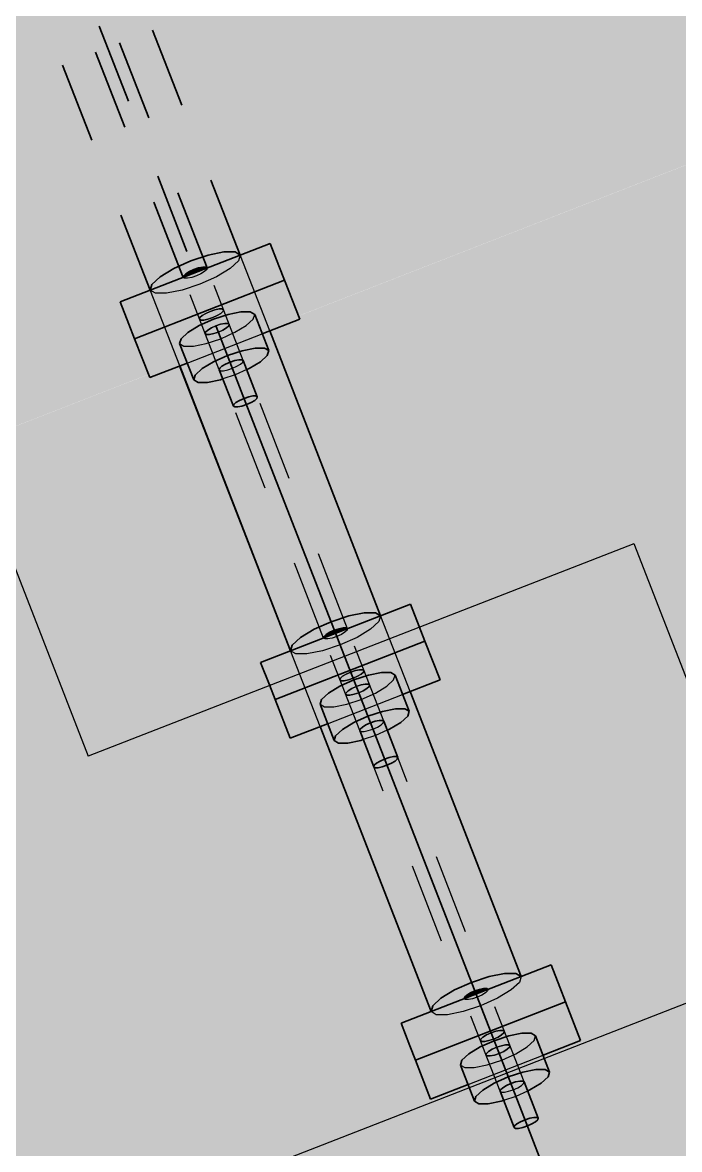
# Model space of a CAD drawing. Header units: metres. Extents: x 2688466 to 2688595, y 1221626 to 1221756.
# Drawn here: x 2688505.221 to 2688506.038, y 1221710.88 to 1221712.279 of the extents above; entities that cross this region are included whole.
import ezdxf

# ---------------------------------------------------------------- set-up
doc = ezdxf.new("R2010")
doc.units = ezdxf.units.M
doc.linetypes.add('AUSGEZOGEN', pattern=[0])
doc.linetypes.add('VERDECKT2_S2', pattern=[0.15, 0.1, -0.05])
for name, color, linetype, lineweight in [('Beton Ansicht', 7, 'AUSGEZOGEN', 35), ('Schnittbeschriftung', 7, 'AUSGEZOGEN', 50), ('Standard', 7, 'AUSGEZOGEN', 13)]:
    doc.layers.add(name, color=color, linetype=linetype, lineweight=lineweight)

msp = doc.modelspace()

# ---------------------------------------------------------------- hatches: boundary and pattern name
at = {"layer": 'Beton Ansicht', "linetype": 'AUSGEZOGEN', "lineweight": 13, "true_color": 0xffff1c, "transparency": 33554687}
for points in [[(2688505.5401, 1221711.9771), (2688505.5292, 1221712.0049), (2688505.3428, 1221711.9323), (2688505.3537, 1221711.9045)], [(2688505.3537, 1221711.9045), (2688505.3607, 1221711.8865), (2688505.5471, 1221711.9591), (2688505.5401, 1221711.9771)], [(2688505.3607, 1221711.8865), (2688505.3795, 1221711.8383), (2688505.4261, 1221711.8564), (2688505.4167, 1221711.8805), (2688505.4184, 1221711.8865), (2688505.427, 1221711.8944), (2688505.4411, 1221711.9029), (2688505.4586, 1221711.9107), (2688505.4768, 1221711.9167), (2688505.4929, 1221711.92), (2688505.5045, 1221711.92), (2688505.5099, 1221711.9168), (2688505.5193, 1221711.8927), (2688505.5659, 1221711.9108), (2688505.5471, 1221711.9591)]]:
    msp.add_hatch(color=2, dxfattribs=at).paths.add_polyline_path(points)
at = {"layer": 'Beton Ansicht', "linetype": 'AUSGEZOGEN', "lineweight": 13, "transparency": 33554687}
for points in [[(2688505.4244, 1221711.9673), (2688505.4217, 1221711.9647), (2688505.4223, 1221711.9633), (2688505.4255, 1221711.9645)], [(2688505.4289, 1221711.97), (2688505.4244, 1221711.9673), (2688505.4255, 1221711.9645), (2688505.4303, 1221711.9664)], [(2688505.4345, 1221711.9725), (2688505.4289, 1221711.97), (2688505.4303, 1221711.9664), (2688505.436, 1221711.9686)], [(2688505.4403, 1221711.9744), (2688505.4345, 1221711.9725), (2688505.436, 1221711.9686), (2688505.4417, 1221711.9709)], [(2688505.4455, 1221711.9755), (2688505.4403, 1221711.9744), (2688505.4417, 1221711.9709), (2688505.4466, 1221711.9727)], [(2688505.4492, 1221711.9755), (2688505.4455, 1221711.9755), (2688505.4466, 1221711.9727), (2688505.4498, 1221711.974)], [(2688505.4509, 1221711.9744), (2688505.4492, 1221711.9755), (2688505.4498, 1221711.974)], [(2688505.4217, 1221711.9647), (2688505.4211, 1221711.9628), (2688505.4223, 1221711.9633)], [(2688505.4586, 1221711.8579), (2688505.4761, 1221711.8657), (2688505.4586, 1221711.9107), (2688505.4411, 1221711.9029)], [(2688505.4761, 1221711.8657), (2688505.4943, 1221711.8717), (2688505.4768, 1221711.9167), (2688505.4586, 1221711.9107)], [(2688505.4943, 1221711.8717), (2688505.5104, 1221711.875), (2688505.4929, 1221711.92), (2688505.4768, 1221711.9167)], [(2688505.5104, 1221711.875), (2688505.5221, 1221711.875), (2688505.5045, 1221711.92), (2688505.4929, 1221711.92)], [(2688505.5221, 1221711.875), (2688505.5274, 1221711.8718), (2688505.5099, 1221711.9168), (2688505.5045, 1221711.92)], [(2688505.4445, 1221711.8494), (2688505.4586, 1221711.8579), (2688505.4411, 1221711.9029), (2688505.427, 1221711.8944)], [(2688505.4342, 1221711.8355), (2688505.436, 1221711.8415), (2688505.4184, 1221711.8865), (2688505.4167, 1221711.8805)], [(2688505.436, 1221711.8415), (2688505.4445, 1221711.8494), (2688505.427, 1221711.8944), (2688505.4184, 1221711.8865)], [(2688505.503, 1221711.8495), (2688505.5171, 1221711.858), (2688505.5256, 1221711.8658), (2688505.5274, 1221711.8718), (2688505.5221, 1221711.875), (2688505.5104, 1221711.875), (2688505.4943, 1221711.8717), (2688505.4761, 1221711.8657), (2688505.4586, 1221711.8579), (2688505.4445, 1221711.8494), (2688505.436, 1221711.8415), (2688505.4342, 1221711.8355), (2688505.4396, 1221711.8323), (2688505.4512, 1221711.8323), (2688505.4673, 1221711.8356), (2688505.4703, 1221711.8366), (2688505.4659, 1221711.8479), (2688505.4665, 1221711.8498), (2688505.4692, 1221711.8523), (2688505.4737, 1221711.855), (2688505.4793, 1221711.8575), (2688505.4851, 1221711.8594), (2688505.4903, 1221711.8605), (2688505.494, 1221711.8605), (2688505.4957, 1221711.8595), (2688505.5001, 1221711.8482)], [(2688505.4867, 1221711.8073), (2688505.4912, 1221711.81), (2688505.4737, 1221711.855), (2688505.4692, 1221711.8523)], [(2688505.4912, 1221711.81), (2688505.4968, 1221711.8125), (2688505.4793, 1221711.8575), (2688505.4737, 1221711.855)], [(2688505.4968, 1221711.8125), (2688505.5026, 1221711.8144), (2688505.4851, 1221711.8594), (2688505.4793, 1221711.8575)], [(2688505.5026, 1221711.8144), (2688505.5078, 1221711.8155), (2688505.4903, 1221711.8605), (2688505.4851, 1221711.8594)], [(2688505.5078, 1221711.8155), (2688505.5115, 1221711.8155), (2688505.494, 1221711.8605), (2688505.4903, 1221711.8605)], [(2688505.5115, 1221711.8155), (2688505.5132, 1221711.8145), (2688505.4957, 1221711.8595), (2688505.494, 1221711.8605)], [(2688505.4834, 1221711.8028), (2688505.484, 1221711.8048), (2688505.4665, 1221711.8498), (2688505.4659, 1221711.8479)], [(2688505.484, 1221711.8048), (2688505.4867, 1221711.8073), (2688505.4692, 1221711.8523), (2688505.4665, 1221711.8498)], [(2688505.5099, 1221711.81), (2688505.5127, 1221711.8125), (2688505.5132, 1221711.8145), (2688505.5115, 1221711.8155), (2688505.5078, 1221711.8155), (2688505.5026, 1221711.8144), (2688505.4968, 1221711.8125), (2688505.4912, 1221711.81), (2688505.4867, 1221711.8073), (2688505.484, 1221711.8048), (2688505.4834, 1221711.8028), (2688505.4851, 1221711.8018), (2688505.4889, 1221711.8018), (2688505.494, 1221711.8029), (2688505.4998, 1221711.8048), (2688505.5054, 1221711.8073)], [(2688505.5989, 1221711.5193), (2688505.5961, 1221711.5167), (2688505.5967, 1221711.5153), (2688505.6, 1221711.5165)], [(2688505.6034, 1221711.522), (2688505.5989, 1221711.5193), (2688505.6, 1221711.5165), (2688505.6048, 1221711.5184)], [(2688505.609, 1221711.5245), (2688505.6034, 1221711.522), (2688505.6048, 1221711.5184), (2688505.6105, 1221711.5206)], [(2688505.6148, 1221711.5264), (2688505.609, 1221711.5245), (2688505.6105, 1221711.5206), (2688505.6162, 1221711.5229)], [(2688505.62, 1221711.5275), (2688505.6148, 1221711.5264), (2688505.6162, 1221711.5229), (2688505.621, 1221711.5247)], [(2688505.6237, 1221711.5275), (2688505.62, 1221711.5275), (2688505.621, 1221711.5247), (2688505.6243, 1221711.526)], [(2688505.6254, 1221711.5264), (2688505.6237, 1221711.5275), (2688505.6243, 1221711.526)], [(2688505.5961, 1221711.5167), (2688505.5956, 1221711.5148), (2688505.5967, 1221711.5153)], [(2688505.6331, 1221711.4099), (2688505.6506, 1221711.4177), (2688505.633, 1221711.4627), (2688505.6156, 1221711.4549)], [(2688505.6506, 1221711.4177), (2688505.6688, 1221711.4237), (2688505.6512, 1221711.4688), (2688505.633, 1221711.4627)], [(2688505.6688, 1221711.4237), (2688505.6849, 1221711.427), (2688505.6674, 1221711.472), (2688505.6512, 1221711.4688)], [(2688505.6849, 1221711.427), (2688505.6965, 1221711.427), (2688505.679, 1221711.472), (2688505.6674, 1221711.472)], [(2688505.6965, 1221711.427), (2688505.7019, 1221711.4238), (2688505.6843, 1221711.4688), (2688505.679, 1221711.472)], [(2688505.619, 1221711.4014), (2688505.6331, 1221711.4099), (2688505.6156, 1221711.4549), (2688505.6015, 1221711.4464)], [(2688505.6087, 1221711.3875), (2688505.6104, 1221711.3935), (2688505.5929, 1221711.4385), (2688505.5912, 1221711.4325)], [(2688505.6104, 1221711.3935), (2688505.619, 1221711.4014), (2688505.6015, 1221711.4464), (2688505.5929, 1221711.4385)], [(2688505.6774, 1221711.4015), (2688505.6915, 1221711.41), (2688505.7001, 1221711.4178), (2688505.7019, 1221711.4238), (2688505.6965, 1221711.427), (2688505.6849, 1221711.427), (2688505.6688, 1221711.4237), (2688505.6506, 1221711.4177), (2688505.6331, 1221711.4099), (2688505.619, 1221711.4014), (2688505.6104, 1221711.3935), (2688505.6087, 1221711.3875), (2688505.614, 1221711.3843), (2688505.6256, 1221711.3843), (2688505.6418, 1221711.3876), (2688505.6448, 1221711.3886), (2688505.6404, 1221711.3999), (2688505.6409, 1221711.4018), (2688505.6437, 1221711.4043), (2688505.6482, 1221711.407), (2688505.6538, 1221711.4095), (2688505.6596, 1221711.4115), (2688505.6648, 1221711.4125), (2688505.6685, 1221711.4125), (2688505.6702, 1221711.4115), (2688505.6746, 1221711.4002)], [(2688505.6612, 1221711.3593), (2688505.6657, 1221711.362), (2688505.6482, 1221711.407), (2688505.6437, 1221711.4043)], [(2688505.6657, 1221711.362), (2688505.6713, 1221711.3645), (2688505.6538, 1221711.4095), (2688505.6482, 1221711.407)], [(2688505.6713, 1221711.3645), (2688505.6771, 1221711.3664), (2688505.6596, 1221711.4115), (2688505.6538, 1221711.4095)], [(2688505.6771, 1221711.3664), (2688505.6823, 1221711.3675), (2688505.6648, 1221711.4125), (2688505.6596, 1221711.4115)], [(2688505.6823, 1221711.3675), (2688505.686, 1221711.3675), (2688505.6685, 1221711.4125), (2688505.6648, 1221711.4125)], [(2688505.686, 1221711.3675), (2688505.6877, 1221711.3665), (2688505.6702, 1221711.4115), (2688505.6685, 1221711.4125)], [(2688505.6579, 1221711.3549), (2688505.6584, 1221711.3568), (2688505.6409, 1221711.4018), (2688505.6404, 1221711.3999)], [(2688505.6584, 1221711.3568), (2688505.6612, 1221711.3593), (2688505.6437, 1221711.4043), (2688505.6409, 1221711.4018)], [(2688505.6844, 1221711.362), (2688505.6871, 1221711.3645), (2688505.6877, 1221711.3665), (2688505.686, 1221711.3675), (2688505.6823, 1221711.3675), (2688505.6771, 1221711.3664), (2688505.6713, 1221711.3645), (2688505.6657, 1221711.362), (2688505.6612, 1221711.3593), (2688505.6584, 1221711.3568), (2688505.6579, 1221711.3549), (2688505.6596, 1221711.3538), (2688505.6633, 1221711.3538), (2688505.6685, 1221711.3549), (2688505.6743, 1221711.3568), (2688505.6799, 1221711.3593)], [(2688505.7734, 1221711.0713), (2688505.7706, 1221711.0688), (2688505.7712, 1221711.0673), (2688505.7744, 1221711.0685)], [(2688505.7779, 1221711.074), (2688505.7734, 1221711.0713), (2688505.7744, 1221711.0685), (2688505.7793, 1221711.0704)], [(2688505.7835, 1221711.0765), (2688505.7779, 1221711.074), (2688505.7793, 1221711.0704), (2688505.785, 1221711.0726)], [(2688505.7893, 1221711.0784), (2688505.7835, 1221711.0765), (2688505.785, 1221711.0726), (2688505.7907, 1221711.0749)], [(2688505.7944, 1221711.0795), (2688505.7893, 1221711.0784), (2688505.7907, 1221711.0749), (2688505.7955, 1221711.0767)], [(2688505.7982, 1221711.0795), (2688505.7944, 1221711.0795), (2688505.7955, 1221711.0767), (2688505.7987, 1221711.078)], [(2688505.7999, 1221711.0784), (2688505.7982, 1221711.0795), (2688505.7987, 1221711.078)], [(2688505.7706, 1221711.0688), (2688505.7701, 1221711.0668), (2688505.7712, 1221711.0673)], [(2688505.8076, 1221710.9619), (2688505.825, 1221710.9697), (2688505.8075, 1221711.0147), (2688505.79, 1221711.0069)], [(2688505.825, 1221710.9697), (2688505.8432, 1221710.9758), (2688505.8257, 1221711.0208), (2688505.8075, 1221711.0147)], [(2688505.8432, 1221710.9758), (2688505.8594, 1221710.979), (2688505.8418, 1221711.024), (2688505.8257, 1221711.0208)], [(2688505.8594, 1221710.979), (2688505.871, 1221710.979), (2688505.8535, 1221711.0241), (2688505.8418, 1221711.024)], [(2688505.871, 1221710.979), (2688505.8763, 1221710.9758), (2688505.8588, 1221711.0208), (2688505.8535, 1221711.0241)], [(2688505.7935, 1221710.9534), (2688505.8076, 1221710.9619), (2688505.79, 1221711.0069), (2688505.7759, 1221710.9984)], [(2688505.7831, 1221710.9395), (2688505.7849, 1221710.9455), (2688505.7674, 1221710.9905), (2688505.7656, 1221710.9845)], [(2688505.7849, 1221710.9455), (2688505.7935, 1221710.9534), (2688505.7759, 1221710.9984), (2688505.7674, 1221710.9905)], [(2688505.8519, 1221710.9535), (2688505.866, 1221710.962), (2688505.8746, 1221710.9698), (2688505.8763, 1221710.9758), (2688505.871, 1221710.979), (2688505.8594, 1221710.979), (2688505.8432, 1221710.9758), (2688505.825, 1221710.9697), (2688505.8076, 1221710.9619), (2688505.7935, 1221710.9534), (2688505.7849, 1221710.9455), (2688505.7831, 1221710.9395), (2688505.7885, 1221710.9363), (2688505.8001, 1221710.9363), (2688505.8162, 1221710.9396), (2688505.8192, 1221710.9406), (2688505.8148, 1221710.9519), (2688505.8154, 1221710.9538), (2688505.8181, 1221710.9563), (2688505.8226, 1221710.959), (2688505.8282, 1221710.9615), (2688505.8341, 1221710.9635), (2688505.8392, 1221710.9645), (2688505.8429, 1221710.9645), (2688505.8446, 1221710.9635), (2688505.849, 1221710.9522)], [(2688505.8357, 1221710.9113), (2688505.8402, 1221710.914), (2688505.8226, 1221710.959), (2688505.8181, 1221710.9563)], [(2688505.8402, 1221710.914), (2688505.8458, 1221710.9165), (2688505.8282, 1221710.9615), (2688505.8226, 1221710.959)], [(2688505.8458, 1221710.9165), (2688505.8516, 1221710.9185), (2688505.8341, 1221710.9635), (2688505.8282, 1221710.9615)], [(2688505.8516, 1221710.9185), (2688505.8567, 1221710.9195), (2688505.8392, 1221710.9645), (2688505.8341, 1221710.9635)], [(2688505.8567, 1221710.9195), (2688505.8605, 1221710.9195), (2688505.8429, 1221710.9645), (2688505.8392, 1221710.9645)], [(2688505.8605, 1221710.9195), (2688505.8622, 1221710.9185), (2688505.8446, 1221710.9635), (2688505.8429, 1221710.9645)], [(2688505.8324, 1221710.9069), (2688505.8329, 1221710.9088), (2688505.8154, 1221710.9538), (2688505.8148, 1221710.9519)], [(2688505.8329, 1221710.9088), (2688505.8357, 1221710.9113), (2688505.8181, 1221710.9563), (2688505.8154, 1221710.9538)], [(2688505.8589, 1221710.914), (2688505.8616, 1221710.9166), (2688505.8622, 1221710.9185), (2688505.8605, 1221710.9195), (2688505.8567, 1221710.9195), (2688505.8516, 1221710.9185), (2688505.8458, 1221710.9165), (2688505.8402, 1221710.914), (2688505.8357, 1221710.9113), (2688505.8329, 1221710.9088), (2688505.8324, 1221710.9069), (2688505.8341, 1221710.9058), (2688505.8378, 1221710.9058), (2688505.8429, 1221710.9069), (2688505.8488, 1221710.9088), (2688505.8544, 1221710.9113)]]:
    msp.add_hatch(color=5, dxfattribs=at).paths.add_polyline_path(points)
at = {"layer": 'Beton Ansicht', "linetype": 'AUSGEZOGEN', "lineweight": 13, "true_color": 0x00f5f5, "transparency": 33554687}
for points in [[(2688505.7145, 1221711.5291), (2688505.7037, 1221711.5569), (2688505.5173, 1221711.4843), (2688505.5282, 1221711.4565)], [(2688505.5282, 1221711.4565), (2688505.5352, 1221711.4385), (2688505.7215, 1221711.5111), (2688505.7145, 1221711.5291)], [(2688505.5352, 1221711.4385), (2688505.554, 1221711.3903), (2688505.6005, 1221711.4084), (2688505.5912, 1221711.4325), (2688505.5929, 1221711.4385), (2688505.6015, 1221711.4464), (2688505.6156, 1221711.4549), (2688505.633, 1221711.4627), (2688505.6512, 1221711.4688), (2688505.6674, 1221711.472), (2688505.679, 1221711.472), (2688505.6843, 1221711.4688), (2688505.6937, 1221711.4447), (2688505.7403, 1221711.4628), (2688505.7215, 1221711.5111)], [(2688505.889, 1221711.0811), (2688505.8781, 1221711.1089), (2688505.6918, 1221711.0363), (2688505.7026, 1221711.0085)], [(2688505.7026, 1221711.0085), (2688505.7096, 1221710.9905), (2688505.896, 1221711.0631), (2688505.889, 1221711.0811)], [(2688505.7096, 1221710.9905), (2688505.7284, 1221710.9423), (2688505.775, 1221710.9604), (2688505.7656, 1221710.9845), (2688505.7674, 1221710.9905), (2688505.7759, 1221710.9984), (2688505.79, 1221711.0069), (2688505.8075, 1221711.0147), (2688505.8257, 1221711.0208), (2688505.8418, 1221711.024), (2688505.8535, 1221711.0241), (2688505.8588, 1221711.0208), (2688505.8682, 1221710.9967), (2688505.9148, 1221711.0148), (2688505.896, 1221711.0631)]]:
    msp.add_hatch(color=4, dxfattribs=at).paths.add_polyline_path(points)
at = {"layer": 'Standard', "linetype": 'AUSGEZOGEN', "lineweight": 13, "transparency": 33554559}
h = msp.add_hatch(color=7, dxfattribs=at)
h.set_gradient(color1=(140, 255, 140), color2=(140, 255, 140), one_color=1)
h.paths.add_polyline_path([(2688507.7296, 1221713.2983), (2688497.1177, 1221709.1655), (2688496.6224, 1221708.9726), (2688496.8051, 1221708.5036), (2688507.9123, 1221712.8293)], flags=0)
at = {"layer": 'Standard', "linetype": 'AUSGEZOGEN', "lineweight": 25, "transparency": 33554687}
h = msp.add_hatch(dxfattribs=at)
h.set_pattern_fill('MUSTER', scale=0.7275, angle=201.28, style=0, pattern_type=2)
h.set_pattern_definition([(201.28, (2688527.21626, 1221729.27115), (-0.413869, -0.941926), [0.7275, -0.7275]), (291.28, (2688527.21626, 1221729.27115), (0.941926, -0.413869), [0.7275, -0.7275])])
h.paths.add_polyline_path([(2688496.6224, 1221708.9726), (2688496.8051, 1221708.5036), (2688501.5164, 1221710.3382), (2688502.4685, 1221709.6683), (2688508.2642, 1221711.9256), (2688507.7296, 1221713.2983), (2688497.1177, 1221709.1655)], flags=0)
at = {"layer": 'Standard', "linetype": 'AUSGEZOGEN', "lineweight": 13, "transparency": 33554687}
h = msp.add_hatch(color=9, dxfattribs=at)
h.paths.add_polyline_path([(2688522.8435, 1221706.4694), (2688524.2412, 1221707.0137), (2688524.468, 1221706.4314), (2688525.6623, 1221706.8965), (2688526.336, 1221707.1599), (2688526.4706, 1221707.205), (2688526.9722, 1221707.3767), (2688527.0198, 1221707.3887), (2688527.061, 1221707.4025), (2688527.2486, 1221707.4464), (2688527.6239, 1221707.5409), (2688527.7232, 1221707.5574), (2688527.8054, 1221707.5766), (2688527.9982, 1221707.6028), (2688528.287, 1221707.6506), (2688528.4399, 1221707.663), (2688528.5628, 1221707.6797), (2688528.7317, 1221707.6867), (2688530.153, 1221707.8019), (2688529.4363, 1221709.6422), (2688529.4365, 1221709.6421), (2688528.1442, 1221712.9605), (2688520.3447, 1221709.9231), (2688520.646, 1221709.1496), (2688518.8475, 1221708.4492), (2688520.0524, 1221705.3555), (2688519.6797, 1221705.2104), (2688520.224, 1221703.8126), (2688515.8211, 1221702.0979), (2688515.2768, 1221703.4957), (2688514.9273, 1221703.3596), (2688513.7225, 1221706.4532), (2688510.8338, 1221705.3282), (2688508.2643, 1221711.9254), (2688502.4685, 1221709.6683), (2688504.283, 1221705.0092), (2688498.9716, 1221702.9406), (2688501.1128, 1221697.4428), (2688500.6003, 1221697.2432), (2688501.816, 1221694.1216), (2688522.13, 1221702.0325), (2688523.3957, 1221705.0515)])
h.paths.add_polyline_path([(2688504.5336, 1221696.9507), (2688504.1707, 1221697.8825), (2688507.7583, 1221699.2797), (2688508.1211, 1221698.3479)], flags=16)
h.paths.add_polyline_path([(2688506.3132, 1221704.2328), (2688506.6761, 1221703.301), (2688503.0886, 1221701.9039), (2688502.7257, 1221702.8357)], flags=16)
h.paths.add_polyline_path([(2688513.4404, 1221704.2292), (2688514.3476, 1221701.8997), (2688512.0181, 1221700.9924), (2688511.1108, 1221703.322)], flags=16)
h.paths.add_polyline_path([(2688506.2898, 1221699.0298), (2688505.564, 1221700.8934), (2688503.7562, 1221700.1894), (2688503.3933, 1221701.1212), (2688506.9809, 1221702.5184), (2688507.3438, 1221701.5866), (2688508.5458, 1221702.0547), (2688509.2716, 1221700.1911)], flags=16)
h.paths.add_polyline_path([(2688502.6694, 1221698.6125), (2688503.2138, 1221697.2147), (2688501.816, 1221696.6704), (2688501.4985, 1221697.4857), (2688502.0809, 1221697.7125), (2688501.8541, 1221698.2949)], flags=16)
at = {"layer": 'Standard', "linetype": 'AUSGEZOGEN', "lineweight": 13, "transparency": 33554559}
h = msp.add_hatch(color=7, dxfattribs=at)
h.set_gradient(color1=(140, 255, 140), color2=(140, 255, 140), one_color=1)
h.paths.add_polyline_path([(2688501.5163, 1221710.3383), (2688502.4685, 1221709.6683), (2688508.2643, 1221711.9254), (2688507.9124, 1221712.8291)], flags=0)

# ---------------------------------------------------------------- linework, layer by layer
at = {"layer": 'Beton Ansicht', "linetype": 'VERDECKT2_S2', "lineweight": 35, "transparency": 33554687}
for p, q in [((2688505.4983, 1221711.8087), (2688501.925, 1221720.9838)), ((2688505.4919, 1221711.9904), (2688501.9865, 1221720.9912)), ((2688505.4509, 1221711.9744), (2688501.9455, 1221720.9752)), ((2688505.4211, 1221711.9628), (2688501.9157, 1221720.9636)), ((2688505.3801, 1221711.9469), (2688501.8747, 1221720.9476)), ((2688505.3801, 1221711.9469), (2688502.7503, 1221718.6995)), ((2688505.3801, 1221711.9469), (2688502.9247, 1221718.2515))]:
    msp.add_line(p, q, dxfattribs=at)
at = {"layer": 'Beton Ansicht', "linetype": 'AUSGEZOGEN', "lineweight": 35, "transparency": 33554687}
for p, q in [((2688505.3428, 1221711.9323), (2688505.5292, 1221712.0049)), ((2688505.4522, 1221711.9903), (2688505.4716, 1221711.9943)), ((2688505.4716, 1221711.9943), (2688505.4855, 1221711.9943)), ((2688505.4855, 1221711.9943), (2688505.4919, 1221711.9904)), ((2688505.5401, 1221711.9771), (2688505.5292, 1221712.0049)), ((2688505.4094, 1221711.9737), (2688505.4304, 1221711.9831)), ((2688505.4304, 1221711.9831), (2688505.4522, 1221711.9903)), ((2688505.3925, 1221711.9635), (2688505.4094, 1221711.9737)), ((2688505.4217, 1221711.9647), (2688505.4244, 1221711.9673)), ((2688505.4244, 1221711.9673), (2688505.4289, 1221711.97)), ((2688505.4289, 1221711.97), (2688505.4345, 1221711.9725)), ((2688505.4345, 1221711.9725), (2688505.4403, 1221711.9744)), ((2688505.4403, 1221711.9744), (2688505.4455, 1221711.9755)), ((2688505.4455, 1221711.9755), (2688505.4492, 1221711.9755)), ((2688505.4492, 1221711.9755), (2688505.4509, 1221711.9744)), ((2688505.5401, 1221711.9771), (2688505.5471, 1221711.9591)), ((2688505.5471, 1221711.9591), (2688505.3607, 1221711.8865)), ((2688505.3801, 1221711.9469), (2688505.3822, 1221711.9541)), ((2688505.3822, 1221711.9541), (2688505.3925, 1221711.9635)), ((2688505.4211, 1221711.9628), (2688505.4217, 1221711.9647)), ((2688505.5659, 1221711.9108), (2688505.5471, 1221711.9591)), ((2688505.3428, 1221711.9323), (2688505.3537, 1221711.9045)), ((2688505.4586, 1221711.9107), (2688505.4411, 1221711.9029)), ((2688505.4768, 1221711.9167), (2688505.4586, 1221711.9107)), ((2688505.4929, 1221711.92), (2688505.4768, 1221711.9167)), ((2688505.5045, 1221711.92), (2688505.4929, 1221711.92)), ((2688505.5099, 1221711.9168), (2688505.5045, 1221711.92)), ((2688505.5099, 1221711.9168), (2688505.5274, 1221711.8718)), ((2688505.5193, 1221711.8927), (2688505.5659, 1221711.9108)), ((2688505.3537, 1221711.9045), (2688505.3607, 1221711.8865)), ((2688505.4411, 1221711.9029), (2688505.427, 1221711.8944)), ((2688505.6664, 1221711.5424), (2688505.5286, 1221711.8963)), ((2688505.3607, 1221711.8865), (2688505.3795, 1221711.8383)), ((2688505.4184, 1221711.8865), (2688505.4167, 1221711.8805)), ((2688505.427, 1221711.8944), (2688505.4184, 1221711.8865)), ((2688505.4167, 1221711.8805), (2688505.4342, 1221711.8355)), ((2688505.4761, 1221711.8657), (2688505.4943, 1221711.8717)), ((2688505.4943, 1221711.8717), (2688505.5104, 1221711.875)), ((2688505.5104, 1221711.875), (2688505.5221, 1221711.875)), ((2688505.5221, 1221711.875), (2688505.5274, 1221711.8718)), ((2688505.5274, 1221711.8718), (2688505.5256, 1221711.8658)), ((2688505.3795, 1221711.8383), (2688505.4261, 1221711.8564)), ((2688505.4445, 1221711.8494), (2688505.4586, 1221711.8579)), ((2688505.4586, 1221711.8579), (2688505.4761, 1221711.8657)), ((2688505.4737, 1221711.855), (2688505.4692, 1221711.8523)), ((2688505.4793, 1221711.8575), (2688505.4737, 1221711.855)), ((2688505.4851, 1221711.8594), (2688505.4793, 1221711.8575)), ((2688505.4903, 1221711.8605), (2688505.4851, 1221711.8594)), ((2688505.494, 1221711.8605), (2688505.4903, 1221711.8605)), ((2688505.4957, 1221711.8595), (2688505.494, 1221711.8605)), ((2688505.5132, 1221711.8145), (2688505.4957, 1221711.8595)), ((2688505.5171, 1221711.858), (2688505.503, 1221711.8495)), ((2688505.5256, 1221711.8658), (2688505.5171, 1221711.858)), ((2688505.5546, 1221711.4989), (2688505.4167, 1221711.8528)), ((2688505.5546, 1221711.4989), (2688505.4168, 1221711.8528)), ((2688505.4342, 1221711.8355), (2688505.436, 1221711.8415)), ((2688505.436, 1221711.8415), (2688505.4445, 1221711.8494)), ((2688505.4665, 1221711.8498), (2688505.4659, 1221711.8479)), ((2688505.4834, 1221711.8028), (2688505.4659, 1221711.8479)), ((2688505.4692, 1221711.8523), (2688505.4665, 1221711.8498)), ((2688505.503, 1221711.8495), (2688505.5001, 1221711.8482)), ((2688505.4396, 1221711.8323), (2688505.4342, 1221711.8355)), ((2688505.4512, 1221711.8323), (2688505.4396, 1221711.8323)), ((2688505.4673, 1221711.8356), (2688505.4512, 1221711.8323)), ((2688505.4703, 1221711.8366), (2688505.4673, 1221711.8356)), ((2688505.4912, 1221711.81), (2688505.4968, 1221711.8125)), ((2688505.4968, 1221711.8125), (2688505.5026, 1221711.8144)), ((2688505.5026, 1221711.8144), (2688505.5078, 1221711.8155)), ((2688505.5078, 1221711.8155), (2688505.5115, 1221711.8155)), ((2688505.5127, 1221711.8125), (2688505.5099, 1221711.81)), ((2688505.5115, 1221711.8155), (2688505.5132, 1221711.8145)), ((2688505.5132, 1221711.8145), (2688505.5127, 1221711.8125)), ((2688505.4834, 1221711.8028), (2688505.484, 1221711.8048)), ((2688505.4851, 1221711.8018), (2688505.4834, 1221711.8028)), ((2688505.484, 1221711.8048), (2688505.4867, 1221711.8073)), ((2688505.4889, 1221711.8018), (2688505.4851, 1221711.8018)), ((2688505.4867, 1221711.8073), (2688505.4912, 1221711.81)), ((2688505.494, 1221711.8029), (2688505.4889, 1221711.8018)), ((2688505.4998, 1221711.8048), (2688505.494, 1221711.8029)), ((2688505.6736, 1221711.3586), (2688505.4983, 1221711.8087)), ((2688505.5054, 1221711.8073), (2688505.4998, 1221711.8048)), ((2688505.5099, 1221711.81), (2688505.5054, 1221711.8073)), ((2688505.5173, 1221711.4843), (2688505.7037, 1221711.5569)), ((2688505.6267, 1221711.5423), (2688505.646, 1221711.5463)), ((2688505.646, 1221711.5463), (2688505.66, 1221711.5463)), ((2688505.66, 1221711.5463), (2688505.6664, 1221711.5424)), ((2688505.7145, 1221711.5291), (2688505.7037, 1221711.5569)), ((2688505.5839, 1221711.5257), (2688505.6049, 1221711.5351)), ((2688505.6049, 1221711.5351), (2688505.6267, 1221711.5423)), ((2688505.567, 1221711.5155), (2688505.5839, 1221711.5257)), ((2688505.5961, 1221711.5167), (2688505.5989, 1221711.5193)), ((2688505.5989, 1221711.5193), (2688505.6034, 1221711.522)), ((2688505.6034, 1221711.522), (2688505.609, 1221711.5245)), ((2688505.609, 1221711.5245), (2688505.6148, 1221711.5264)), ((2688505.6148, 1221711.5264), (2688505.62, 1221711.5275)), ((2688505.62, 1221711.5275), (2688505.6237, 1221711.5275)), ((2688505.6237, 1221711.5275), (2688505.6254, 1221711.5264)), ((2688505.7145, 1221711.5291), (2688505.7215, 1221711.5111)), ((2688505.7215, 1221711.5111), (2688505.5352, 1221711.4385)), ((2688505.5546, 1221711.4989), (2688505.5567, 1221711.5061)), ((2688505.5567, 1221711.5061), (2688505.567, 1221711.5155)), ((2688505.5956, 1221711.5148), (2688505.5961, 1221711.5167)), ((2688505.7403, 1221711.4628), (2688505.7215, 1221711.5111)), ((2688505.5173, 1221711.4843), (2688505.5282, 1221711.4565)), ((2688505.633, 1221711.4627), (2688505.6156, 1221711.4549)), ((2688505.6512, 1221711.4688), (2688505.633, 1221711.4627)), ((2688505.6674, 1221711.472), (2688505.6512, 1221711.4688)), ((2688505.679, 1221711.472), (2688505.6674, 1221711.472)), ((2688505.6843, 1221711.4688), (2688505.679, 1221711.472)), ((2688505.6843, 1221711.4688), (2688505.7019, 1221711.4238)), ((2688505.6937, 1221711.4447), (2688505.7403, 1221711.4628)), ((2688505.5282, 1221711.4565), (2688505.5352, 1221711.4385)), ((2688505.6156, 1221711.4549), (2688505.6015, 1221711.4464)), ((2688505.8409, 1221711.0944), (2688505.703, 1221711.4483)), ((2688505.5352, 1221711.4385), (2688505.554, 1221711.3903)), ((2688505.5929, 1221711.4385), (2688505.5912, 1221711.4325)), ((2688505.6015, 1221711.4464), (2688505.5929, 1221711.4385)), ((2688505.5912, 1221711.4325), (2688505.6087, 1221711.3875)), ((2688505.6506, 1221711.4177), (2688505.6688, 1221711.4237)), ((2688505.6688, 1221711.4237), (2688505.6849, 1221711.427)), ((2688505.6849, 1221711.427), (2688505.6965, 1221711.427)), ((2688505.6965, 1221711.427), (2688505.7019, 1221711.4238)), ((2688505.7019, 1221711.4238), (2688505.7001, 1221711.4178)), ((2688505.554, 1221711.3903), (2688505.6005, 1221711.4084)), ((2688505.619, 1221711.4014), (2688505.6331, 1221711.4099)), ((2688505.6331, 1221711.4099), (2688505.6506, 1221711.4177)), ((2688505.6482, 1221711.407), (2688505.6437, 1221711.4043)), ((2688505.6538, 1221711.4095), (2688505.6482, 1221711.407)), ((2688505.6596, 1221711.4115), (2688505.6538, 1221711.4095)), ((2688505.6648, 1221711.4125), (2688505.6596, 1221711.4115)), ((2688505.6685, 1221711.4125), (2688505.6648, 1221711.4125)), ((2688505.6702, 1221711.4115), (2688505.6685, 1221711.4125)), ((2688505.6877, 1221711.3665), (2688505.6702, 1221711.4115)), ((2688505.6915, 1221711.41), (2688505.6774, 1221711.4015)), ((2688505.7001, 1221711.4178), (2688505.6915, 1221711.41)), ((2688505.7291, 1221711.0509), (2688505.5912, 1221711.4048)), ((2688505.6087, 1221711.3875), (2688505.6104, 1221711.3935)), ((2688505.6104, 1221711.3935), (2688505.619, 1221711.4014)), ((2688505.6409, 1221711.4018), (2688505.6404, 1221711.3999)), ((2688505.6579, 1221711.3549), (2688505.6404, 1221711.3999)), ((2688505.6437, 1221711.4043), (2688505.6409, 1221711.4018)), ((2688505.6774, 1221711.4015), (2688505.6746, 1221711.4002)), ((2688505.614, 1221711.3843), (2688505.6087, 1221711.3875)), ((2688505.6256, 1221711.3843), (2688505.614, 1221711.3843)), ((2688505.6418, 1221711.3876), (2688505.6256, 1221711.3843)), ((2688505.6448, 1221711.3886), (2688505.6418, 1221711.3876)), ((2688505.6657, 1221711.362), (2688505.6713, 1221711.3645)), ((2688505.6713, 1221711.3645), (2688505.6771, 1221711.3664)), ((2688505.6771, 1221711.3664), (2688505.6823, 1221711.3675)), ((2688505.6823, 1221711.3675), (2688505.686, 1221711.3675)), ((2688505.6871, 1221711.3645), (2688505.6844, 1221711.362)), ((2688505.686, 1221711.3675), (2688505.6877, 1221711.3665)), ((2688505.6877, 1221711.3665), (2688505.6871, 1221711.3645)), ((2688505.6579, 1221711.3549), (2688505.6584, 1221711.3568)), ((2688505.6596, 1221711.3538), (2688505.6579, 1221711.3549)), ((2688505.6584, 1221711.3568), (2688505.6612, 1221711.3593)), ((2688505.6633, 1221711.3538), (2688505.6596, 1221711.3538)), ((2688505.6612, 1221711.3593), (2688505.6657, 1221711.362)), ((2688505.6685, 1221711.3549), (2688505.6633, 1221711.3538)), ((2688505.6743, 1221711.3568), (2688505.6685, 1221711.3549)), ((2688505.8481, 1221710.9106), (2688505.6728, 1221711.3607)), ((2688505.6799, 1221711.3593), (2688505.6743, 1221711.3568)), ((2688505.6844, 1221711.362), (2688505.6799, 1221711.3593)), ((2688505.6918, 1221711.0363), (2688505.8781, 1221711.1089)), ((2688505.8012, 1221711.0943), (2688505.8205, 1221711.0983)), ((2688505.8205, 1221711.0983), (2688505.8345, 1221711.0983)), ((2688505.8345, 1221711.0983), (2688505.8409, 1221711.0944)), ((2688505.889, 1221711.0811), (2688505.8781, 1221711.1089)), ((2688505.7584, 1221711.0777), (2688505.7793, 1221711.0871)), ((2688505.7793, 1221711.0871), (2688505.8012, 1221711.0943)), ((2688505.7414, 1221711.0675), (2688505.7584, 1221711.0777)), ((2688505.7706, 1221711.0688), (2688505.7734, 1221711.0713)), ((2688505.7734, 1221711.0713), (2688505.7779, 1221711.074)), ((2688505.7779, 1221711.074), (2688505.7835, 1221711.0765)), ((2688505.7835, 1221711.0765), (2688505.7893, 1221711.0784)), ((2688505.7893, 1221711.0784), (2688505.7944, 1221711.0795)), ((2688505.7944, 1221711.0795), (2688505.7982, 1221711.0795)), ((2688505.7982, 1221711.0795), (2688505.7999, 1221711.0784)), ((2688505.889, 1221711.0811), (2688505.896, 1221711.0631)), ((2688505.896, 1221711.0631), (2688505.7096, 1221710.9905)), ((2688505.7291, 1221711.0509), (2688505.7312, 1221711.0581)), ((2688505.7312, 1221711.0581), (2688505.7414, 1221711.0675)), ((2688505.7701, 1221711.0668), (2688505.7706, 1221711.0688)), ((2688505.9148, 1221711.0148), (2688505.896, 1221711.0631)), ((2688505.6918, 1221711.0363), (2688505.7026, 1221711.0085)), ((2688505.8075, 1221711.0147), (2688505.79, 1221711.0069)), ((2688505.8257, 1221711.0208), (2688505.8075, 1221711.0147)), ((2688505.8418, 1221711.024), (2688505.8257, 1221711.0208)), ((2688505.8535, 1221711.0241), (2688505.8418, 1221711.024)), ((2688505.8588, 1221711.0208), (2688505.8535, 1221711.0241)), ((2688505.8588, 1221711.0208), (2688505.8763, 1221710.9758)), ((2688505.8682, 1221710.9967), (2688505.9148, 1221711.0148)), ((2688505.7026, 1221711.0085), (2688505.7096, 1221710.9905)), ((2688505.79, 1221711.0069), (2688505.7759, 1221710.9984)), ((2688505.7096, 1221710.9905), (2688505.7284, 1221710.9423)), ((2688505.7674, 1221710.9905), (2688505.7656, 1221710.9845)), ((2688505.7759, 1221710.9984), (2688505.7674, 1221710.9905)), ((2688505.7656, 1221710.9845), (2688505.7831, 1221710.9395)), ((2688505.825, 1221710.9697), (2688505.8432, 1221710.9758)), ((2688505.8432, 1221710.9758), (2688505.8594, 1221710.979)), ((2688505.8594, 1221710.979), (2688505.871, 1221710.979)), ((2688505.871, 1221710.979), (2688505.8763, 1221710.9758)), ((2688505.8763, 1221710.9758), (2688505.8746, 1221710.9698)), ((2688505.7284, 1221710.9423), (2688505.775, 1221710.9604)), ((2688505.7935, 1221710.9534), (2688505.8076, 1221710.9619)), ((2688505.8076, 1221710.9619), (2688505.825, 1221710.9697)), ((2688505.8226, 1221710.959), (2688505.8181, 1221710.9563)), ((2688505.8282, 1221710.9615), (2688505.8226, 1221710.959)), ((2688505.8341, 1221710.9635), (2688505.8282, 1221710.9615)), ((2688505.8392, 1221710.9645), (2688505.8341, 1221710.9635)), ((2688505.8429, 1221710.9645), (2688505.8392, 1221710.9645)), ((2688505.8446, 1221710.9635), (2688505.8429, 1221710.9645)), ((2688505.8622, 1221710.9185), (2688505.8446, 1221710.9635)), ((2688505.866, 1221710.962), (2688505.8519, 1221710.9535)), ((2688505.8746, 1221710.9698), (2688505.866, 1221710.962)), ((2688505.7831, 1221710.9395), (2688505.7849, 1221710.9455)), ((2688505.7849, 1221710.9455), (2688505.7935, 1221710.9534)), ((2688505.8154, 1221710.9538), (2688505.8148, 1221710.9519)), ((2688505.8324, 1221710.9069), (2688505.8148, 1221710.9519)), ((2688505.8181, 1221710.9563), (2688505.8154, 1221710.9538)), ((2688505.8519, 1221710.9535), (2688505.849, 1221710.9522)), ((2688505.7885, 1221710.9363), (2688505.7831, 1221710.9395)), ((2688505.8001, 1221710.9363), (2688505.7885, 1221710.9363)), ((2688505.8162, 1221710.9396), (2688505.8001, 1221710.9363)), ((2688505.8192, 1221710.9406), (2688505.8162, 1221710.9396)), ((2688505.8402, 1221710.914), (2688505.8458, 1221710.9165)), ((2688505.8458, 1221710.9165), (2688505.8516, 1221710.9185)), ((2688505.8516, 1221710.9185), (2688505.8567, 1221710.9195)), ((2688505.8567, 1221710.9195), (2688505.8605, 1221710.9195)), ((2688505.8616, 1221710.9166), (2688505.8589, 1221710.914)), ((2688505.8605, 1221710.9195), (2688505.8622, 1221710.9185)), ((2688505.8622, 1221710.9185), (2688505.8616, 1221710.9166)), ((2688505.8324, 1221710.9069), (2688505.8329, 1221710.9088)), ((2688505.8341, 1221710.9058), (2688505.8324, 1221710.9069)), ((2688505.8329, 1221710.9088), (2688505.8357, 1221710.9113)), ((2688505.8378, 1221710.9058), (2688505.8341, 1221710.9058)), ((2688505.8357, 1221710.9113), (2688505.8402, 1221710.914)), ((2688505.8429, 1221710.9069), (2688505.8378, 1221710.9058)), ((2688505.8488, 1221710.9088), (2688505.8429, 1221710.9069)), ((2688506.0225, 1221710.4626), (2688505.8473, 1221710.9127)), ((2688505.8544, 1221710.9113), (2688505.8488, 1221710.9088)), ((2688505.8589, 1221710.914), (2688505.8544, 1221710.9113))]:
    msp.add_line(p, q, dxfattribs=at)
at = {"layer": 'Beton Ansicht', "linetype": 'VERDECKT2_S2', "lineweight": 25, "transparency": 33554687}
for p, q in [((2688505.4898, 1221711.9832), (2688505.4795, 1221711.9738)), ((2688505.4919, 1221711.9904), (2688505.4898, 1221711.9832)), ((2688505.5286, 1221711.8963), (2688505.4919, 1221711.9904)), ((2688505.4431, 1221711.9673), (2688505.4375, 1221711.9648)), ((2688505.4476, 1221711.97), (2688505.4431, 1221711.9673)), ((2688505.4504, 1221711.9725), (2688505.4476, 1221711.97)), ((2688505.4509, 1221711.9744), (2688505.4504, 1221711.9725)), ((2688505.4957, 1221711.8595), (2688505.4509, 1221711.9744)), ((2688505.4795, 1221711.9738), (2688505.4626, 1221711.9636)), ((2688505.4417, 1221711.9542), (2688505.4198, 1221711.9469)), ((2688505.4228, 1221711.9618), (2688505.4211, 1221711.9628)), ((2688505.4659, 1221711.8479), (2688505.4211, 1221711.9628)), ((2688505.4265, 1221711.9618), (2688505.4228, 1221711.9618)), ((2688505.4317, 1221711.9628), (2688505.4265, 1221711.9618)), ((2688505.4375, 1221711.9648), (2688505.4317, 1221711.9628)), ((2688505.4626, 1221711.9636), (2688505.4417, 1221711.9542)), ((2688505.3865, 1221711.943), (2688505.3801, 1221711.9469)), ((2688505.4168, 1221711.8528), (2688505.3801, 1221711.9469)), ((2688505.4005, 1221711.943), (2688505.3865, 1221711.943)), ((2688505.4198, 1221711.9469), (2688505.4005, 1221711.943)), ((2688505.4419, 1221711.9128), (2688505.4414, 1221711.9109)), ((2688505.4414, 1221711.9109), (2688505.4419, 1221711.9128)), ((2688505.4414, 1221711.9109), (2688505.4431, 1221711.9098)), ((2688505.4431, 1221711.9098), (2688505.4414, 1221711.9109)), ((2688505.4447, 1221711.9153), (2688505.4419, 1221711.9128)), ((2688505.4419, 1221711.9128), (2688505.4447, 1221711.9153)), ((2688505.4492, 1221711.918), (2688505.4447, 1221711.9153)), ((2688505.4447, 1221711.9153), (2688505.4492, 1221711.918)), ((2688505.4468, 1221711.9098), (2688505.4519, 1221711.9109)), ((2688505.4519, 1221711.9109), (2688505.4468, 1221711.9098)), ((2688505.4548, 1221711.9205), (2688505.4492, 1221711.918)), ((2688505.4492, 1221711.918), (2688505.4548, 1221711.9205)), ((2688505.4519, 1221711.9109), (2688505.4578, 1221711.9128)), ((2688505.4578, 1221711.9128), (2688505.4519, 1221711.9109)), ((2688505.4606, 1221711.9225), (2688505.4548, 1221711.9205)), ((2688505.4548, 1221711.9205), (2688505.4606, 1221711.9225)), ((2688505.4578, 1221711.9128), (2688505.4634, 1221711.9153)), ((2688505.4634, 1221711.9153), (2688505.4578, 1221711.9128)), ((2688505.4657, 1221711.9235), (2688505.4606, 1221711.9225)), ((2688505.4606, 1221711.9225), (2688505.4657, 1221711.9235)), ((2688505.4634, 1221711.9153), (2688505.4679, 1221711.918)), ((2688505.4679, 1221711.918), (2688505.4634, 1221711.9153)), ((2688505.4695, 1221711.9235), (2688505.4657, 1221711.9235)), ((2688505.4657, 1221711.9235), (2688505.4695, 1221711.9235)), ((2688505.4679, 1221711.918), (2688505.4706, 1221711.9206)), ((2688505.4706, 1221711.9206), (2688505.4679, 1221711.918)), ((2688505.4712, 1221711.9225), (2688505.4695, 1221711.9235)), ((2688505.4695, 1221711.9235), (2688505.4712, 1221711.9225)), ((2688505.4706, 1221711.9206), (2688505.4712, 1221711.9225)), ((2688505.4712, 1221711.9225), (2688505.4706, 1221711.9206)), ((2688505.4995, 1221711.903), (2688505.5081, 1221711.9108)), ((2688505.5081, 1221711.9108), (2688505.5099, 1221711.9168)), ((2688505.4431, 1221711.9098), (2688505.4468, 1221711.9098)), ((2688505.4468, 1221711.9098), (2688505.4431, 1221711.9098)), ((2688505.4489, 1221711.8948), (2688505.4517, 1221711.8973)), ((2688505.4517, 1221711.8973), (2688505.4489, 1221711.8948)), ((2688505.4517, 1221711.8973), (2688505.4562, 1221711.9)), ((2688505.4562, 1221711.9), (2688505.4517, 1221711.8973)), ((2688505.4562, 1221711.9), (2688505.4618, 1221711.9025)), ((2688505.4618, 1221711.9025), (2688505.4562, 1221711.9)), ((2688505.4618, 1221711.9025), (2688505.4676, 1221711.9045)), ((2688505.4676, 1221711.9045), (2688505.4618, 1221711.9025)), ((2688505.4704, 1221711.8973), (2688505.4648, 1221711.8948)), ((2688505.4648, 1221711.8948), (2688505.4704, 1221711.8973)), ((2688505.4676, 1221711.9045), (2688505.4728, 1221711.9055)), ((2688505.4728, 1221711.9055), (2688505.4676, 1221711.9045)), ((2688505.4749, 1221711.9), (2688505.4704, 1221711.8973)), ((2688505.4704, 1221711.8973), (2688505.4749, 1221711.9)), ((2688505.4728, 1221711.9055), (2688505.4765, 1221711.9055)), ((2688505.4765, 1221711.9055), (2688505.4728, 1221711.9055)), ((2688505.4776, 1221711.9026), (2688505.4749, 1221711.9)), ((2688505.4749, 1221711.9), (2688505.4776, 1221711.9026)), ((2688505.4765, 1221711.9055), (2688505.4782, 1221711.9045)), ((2688505.4782, 1221711.9045), (2688505.4765, 1221711.9055)), ((2688505.4782, 1221711.9045), (2688505.4776, 1221711.9026)), ((2688505.4776, 1221711.9026), (2688505.4782, 1221711.9045)), ((2688505.4854, 1221711.8945), (2688505.4995, 1221711.903)), ((2688505.4261, 1221711.8564), (2688505.5193, 1221711.8927)), ((2688505.4484, 1221711.8929), (2688505.4489, 1221711.8948)), ((2688505.4489, 1221711.8948), (2688505.4484, 1221711.8929)), ((2688505.4501, 1221711.8918), (2688505.4484, 1221711.8929)), ((2688505.4484, 1221711.8929), (2688505.4501, 1221711.8918)), ((2688505.4498, 1221711.8806), (2688505.468, 1221711.8866)), ((2688505.4538, 1221711.8918), (2688505.4501, 1221711.8918)), ((2688505.4501, 1221711.8918), (2688505.4538, 1221711.8918)), ((2688505.459, 1221711.8929), (2688505.4538, 1221711.8918)), ((2688505.4538, 1221711.8918), (2688505.459, 1221711.8929)), ((2688505.4648, 1221711.8948), (2688505.459, 1221711.8929)), ((2688505.459, 1221711.8929), (2688505.4648, 1221711.8948)), ((2688505.468, 1221711.8866), (2688505.4854, 1221711.8945)), ((2688505.4167, 1221711.8805), (2688505.422, 1221711.8773)), ((2688505.422, 1221711.8773), (2688505.4337, 1221711.8773)), ((2688505.4337, 1221711.8773), (2688505.4498, 1221711.8806)), ((2688505.4879, 1221711.8523), (2688505.4924, 1221711.855)), ((2688505.4924, 1221711.855), (2688505.4952, 1221711.8575)), ((2688505.4952, 1221711.8575), (2688505.4957, 1221711.8595)), ((2688505.4659, 1221711.8479), (2688505.4676, 1221711.8468)), ((2688505.4676, 1221711.8468), (2688505.4713, 1221711.8468)), ((2688505.4855, 1221711.8416), (2688505.4703, 1221711.8366)), ((2688505.4713, 1221711.8468), (2688505.4765, 1221711.8479)), ((2688505.4765, 1221711.8479), (2688505.4823, 1221711.8498)), ((2688505.4823, 1221711.8498), (2688505.4879, 1221711.8523)), ((2688505.5001, 1221711.8482), (2688505.4855, 1221711.8416)), ((2688505.6254, 1221711.5264), (2688505.5132, 1221711.8145)), ((2688505.5956, 1221711.5148), (2688505.4834, 1221711.8028)), ((2688505.6643, 1221711.5352), (2688505.654, 1221711.5258)), ((2688505.6664, 1221711.5424), (2688505.6643, 1221711.5352)), ((2688505.703, 1221711.4483), (2688505.6664, 1221711.5424)), ((2688505.6176, 1221711.5193), (2688505.612, 1221711.5168)), ((2688505.6221, 1221711.522), (2688505.6176, 1221711.5193)), ((2688505.6248, 1221711.5245), (2688505.6221, 1221711.522)), ((2688505.6254, 1221711.5264), (2688505.6248, 1221711.5245)), ((2688505.6702, 1221711.4115), (2688505.6254, 1221711.5264)), ((2688505.654, 1221711.5258), (2688505.6371, 1221711.5156)), ((2688505.6161, 1221711.5062), (2688505.5943, 1221711.4989)), ((2688505.5973, 1221711.5138), (2688505.5956, 1221711.5148)), ((2688505.6404, 1221711.3999), (2688505.5956, 1221711.5148)), ((2688505.601, 1221711.5138), (2688505.5973, 1221711.5138)), ((2688505.6062, 1221711.5148), (2688505.601, 1221711.5138)), ((2688505.612, 1221711.5168), (2688505.6062, 1221711.5148)), ((2688505.6371, 1221711.5156), (2688505.6161, 1221711.5062)), ((2688505.5912, 1221711.4048), (2688505.5546, 1221711.4989)), ((2688505.561, 1221711.495), (2688505.5546, 1221711.4989)), ((2688505.5749, 1221711.495), (2688505.561, 1221711.495)), ((2688505.5943, 1221711.4989), (2688505.5749, 1221711.495)), ((2688505.6164, 1221711.4648), (2688505.6158, 1221711.4629)), ((2688505.6158, 1221711.4629), (2688505.6164, 1221711.4648)), ((2688505.6158, 1221711.4629), (2688505.6175, 1221711.4618)), ((2688505.6175, 1221711.4618), (2688505.6158, 1221711.4629)), ((2688505.6191, 1221711.4673), (2688505.6164, 1221711.4648)), ((2688505.6164, 1221711.4648), (2688505.6191, 1221711.4673)), ((2688505.6236, 1221711.47), (2688505.6191, 1221711.4673)), ((2688505.6191, 1221711.4673), (2688505.6236, 1221711.47)), ((2688505.6213, 1221711.4618), (2688505.6264, 1221711.4629)), ((2688505.6264, 1221711.4629), (2688505.6213, 1221711.4618)), ((2688505.6292, 1221711.4725), (2688505.6236, 1221711.47)), ((2688505.6236, 1221711.47), (2688505.6292, 1221711.4725)), ((2688505.6264, 1221711.4629), (2688505.6322, 1221711.4648)), ((2688505.6322, 1221711.4648), (2688505.6264, 1221711.4629)), ((2688505.635, 1221711.4745), (2688505.6292, 1221711.4725)), ((2688505.6292, 1221711.4725), (2688505.635, 1221711.4745)), ((2688505.6322, 1221711.4648), (2688505.6378, 1221711.4673)), ((2688505.6378, 1221711.4673), (2688505.6322, 1221711.4648)), ((2688505.6402, 1221711.4755), (2688505.635, 1221711.4745)), ((2688505.635, 1221711.4745), (2688505.6402, 1221711.4755)), ((2688505.6378, 1221711.4673), (2688505.6423, 1221711.47)), ((2688505.6423, 1221711.47), (2688505.6378, 1221711.4673)), ((2688505.6439, 1221711.4755), (2688505.6402, 1221711.4755)), ((2688505.6402, 1221711.4755), (2688505.6439, 1221711.4755)), ((2688505.6423, 1221711.47), (2688505.6451, 1221711.4726)), ((2688505.6451, 1221711.4726), (2688505.6423, 1221711.47)), ((2688505.6456, 1221711.4745), (2688505.6439, 1221711.4755)), ((2688505.6439, 1221711.4755), (2688505.6456, 1221711.4745)), ((2688505.6451, 1221711.4726), (2688505.6456, 1221711.4745)), ((2688505.6456, 1221711.4745), (2688505.6451, 1221711.4726)), ((2688505.674, 1221711.455), (2688505.6826, 1221711.4628)), ((2688505.6826, 1221711.4628), (2688505.6843, 1221711.4688)), ((2688505.6175, 1221711.4618), (2688505.6213, 1221711.4618)), ((2688505.6213, 1221711.4618), (2688505.6175, 1221711.4618)), ((2688505.6234, 1221711.4468), (2688505.6261, 1221711.4493)), ((2688505.6261, 1221711.4493), (2688505.6234, 1221711.4468)), ((2688505.6261, 1221711.4493), (2688505.6306, 1221711.452)), ((2688505.6306, 1221711.452), (2688505.6261, 1221711.4493)), ((2688505.6306, 1221711.452), (2688505.6362, 1221711.4545)), ((2688505.6362, 1221711.4545), (2688505.6306, 1221711.452)), ((2688505.6362, 1221711.4545), (2688505.6421, 1221711.4565)), ((2688505.6421, 1221711.4565), (2688505.6362, 1221711.4545)), ((2688505.6448, 1221711.4493), (2688505.6392, 1221711.4468)), ((2688505.6392, 1221711.4468), (2688505.6448, 1221711.4493)), ((2688505.6421, 1221711.4565), (2688505.6472, 1221711.4575)), ((2688505.6472, 1221711.4575), (2688505.6421, 1221711.4565)), ((2688505.6493, 1221711.452), (2688505.6448, 1221711.4493)), ((2688505.6448, 1221711.4493), (2688505.6493, 1221711.452)), ((2688505.6472, 1221711.4575), (2688505.6509, 1221711.4575)), ((2688505.6509, 1221711.4575), (2688505.6472, 1221711.4575)), ((2688505.6521, 1221711.4546), (2688505.6493, 1221711.452)), ((2688505.6493, 1221711.452), (2688505.6521, 1221711.4546)), ((2688505.6509, 1221711.4575), (2688505.6527, 1221711.4565)), ((2688505.6527, 1221711.4565), (2688505.6509, 1221711.4575)), ((2688505.6527, 1221711.4565), (2688505.6521, 1221711.4546)), ((2688505.6521, 1221711.4546), (2688505.6527, 1221711.4565)), ((2688505.6599, 1221711.4465), (2688505.674, 1221711.455)), ((2688505.6005, 1221711.4084), (2688505.6937, 1221711.4447)), ((2688505.6228, 1221711.4449), (2688505.6234, 1221711.4468)), ((2688505.6234, 1221711.4468), (2688505.6228, 1221711.4449)), ((2688505.6245, 1221711.4438), (2688505.6228, 1221711.4449)), ((2688505.6228, 1221711.4449), (2688505.6245, 1221711.4438)), ((2688505.6243, 1221711.4326), (2688505.6424, 1221711.4386)), ((2688505.6283, 1221711.4438), (2688505.6245, 1221711.4438)), ((2688505.6245, 1221711.4438), (2688505.6283, 1221711.4438)), ((2688505.6334, 1221711.4449), (2688505.6283, 1221711.4438)), ((2688505.6283, 1221711.4438), (2688505.6334, 1221711.4449)), ((2688505.6392, 1221711.4468), (2688505.6334, 1221711.4449)), ((2688505.6334, 1221711.4449), (2688505.6392, 1221711.4468)), ((2688505.6424, 1221711.4386), (2688505.6599, 1221711.4465)), ((2688505.5912, 1221711.4325), (2688505.5965, 1221711.4293)), ((2688505.5965, 1221711.4293), (2688505.6081, 1221711.4293)), ((2688505.6081, 1221711.4293), (2688505.6243, 1221711.4326)), ((2688505.6624, 1221711.4043), (2688505.6669, 1221711.407)), ((2688505.6669, 1221711.407), (2688505.6696, 1221711.4096)), ((2688505.6696, 1221711.4096), (2688505.6702, 1221711.4115)), ((2688505.6404, 1221711.3999), (2688505.6421, 1221711.3988)), ((2688505.6421, 1221711.3988), (2688505.6458, 1221711.3988)), ((2688505.66, 1221711.3936), (2688505.6448, 1221711.3886)), ((2688505.6458, 1221711.3988), (2688505.651, 1221711.3999)), ((2688505.651, 1221711.3999), (2688505.6568, 1221711.4018)), ((2688505.6568, 1221711.4018), (2688505.6624, 1221711.4043)), ((2688505.6746, 1221711.4002), (2688505.66, 1221711.3936)), ((2688505.8446, 1221710.9635), (2688505.6877, 1221711.3665)), ((2688505.8148, 1221710.9519), (2688505.6579, 1221711.3549)), ((2688505.8388, 1221711.0872), (2688505.8285, 1221711.0778)), ((2688505.8409, 1221711.0944), (2688505.8388, 1221711.0872)), ((2688505.7921, 1221711.0713), (2688505.7865, 1221711.0688)), ((2688505.7966, 1221711.074), (2688505.7921, 1221711.0713)), ((2688505.7993, 1221711.0765), (2688505.7966, 1221711.074)), ((2688505.7999, 1221711.0784), (2688505.7993, 1221711.0765)), ((2688505.8285, 1221711.0778), (2688505.8116, 1221711.0676)), ((2688505.7906, 1221711.0582), (2688505.7688, 1221711.0509)), ((2688505.7718, 1221711.0658), (2688505.7701, 1221711.0668)), ((2688505.7755, 1221711.0658), (2688505.7718, 1221711.0658)), ((2688505.7806, 1221711.0669), (2688505.7755, 1221711.0658)), ((2688505.7865, 1221711.0688), (2688505.7806, 1221711.0669)), ((2688505.8116, 1221711.0676), (2688505.7906, 1221711.0582)), ((2688505.7355, 1221711.047), (2688505.7291, 1221711.0509)), ((2688505.7494, 1221711.047), (2688505.7355, 1221711.047)), ((2688505.7688, 1221711.0509), (2688505.7494, 1221711.047)), ((2688505.7909, 1221711.0168), (2688505.7903, 1221711.0149)), ((2688505.7903, 1221711.0149), (2688505.7909, 1221711.0168)), ((2688505.7903, 1221711.0149), (2688505.792, 1221711.0138)), ((2688505.792, 1221711.0138), (2688505.7903, 1221711.0149)), ((2688505.7936, 1221711.0193), (2688505.7909, 1221711.0168)), ((2688505.7909, 1221711.0168), (2688505.7936, 1221711.0193)), ((2688505.7981, 1221711.022), (2688505.7936, 1221711.0193)), ((2688505.7936, 1221711.0193), (2688505.7981, 1221711.022)), ((2688505.7957, 1221711.0138), (2688505.8009, 1221711.0149)), ((2688505.8009, 1221711.0149), (2688505.7957, 1221711.0138)), ((2688505.8037, 1221711.0245), (2688505.7981, 1221711.022)), ((2688505.7981, 1221711.022), (2688505.8037, 1221711.0245)), ((2688505.8009, 1221711.0149), (2688505.8067, 1221711.0168)), ((2688505.8067, 1221711.0168), (2688505.8009, 1221711.0149)), ((2688505.8095, 1221711.0265), (2688505.8037, 1221711.0245)), ((2688505.8037, 1221711.0245), (2688505.8095, 1221711.0265)), ((2688505.8067, 1221711.0168), (2688505.8123, 1221711.0193)), ((2688505.8123, 1221711.0193), (2688505.8067, 1221711.0168)), ((2688505.8147, 1221711.0275), (2688505.8095, 1221711.0265)), ((2688505.8095, 1221711.0265), (2688505.8147, 1221711.0275)), ((2688505.8123, 1221711.0193), (2688505.8168, 1221711.0221)), ((2688505.8168, 1221711.0221), (2688505.8123, 1221711.0193)), ((2688505.8184, 1221711.0275), (2688505.8147, 1221711.0275)), ((2688505.8147, 1221711.0275), (2688505.8184, 1221711.0275)), ((2688505.8168, 1221711.0221), (2688505.8195, 1221711.0246)), ((2688505.8195, 1221711.0246), (2688505.8168, 1221711.0221)), ((2688505.8201, 1221711.0265), (2688505.8184, 1221711.0275)), ((2688505.8184, 1221711.0275), (2688505.8201, 1221711.0265)), ((2688505.8195, 1221711.0246), (2688505.8201, 1221711.0265)), ((2688505.8201, 1221711.0265), (2688505.8195, 1221711.0246)), ((2688505.8485, 1221711.007), (2688505.8571, 1221711.0148)), ((2688505.8571, 1221711.0148), (2688505.8588, 1221711.0208)), ((2688505.792, 1221711.0138), (2688505.7957, 1221711.0138)), ((2688505.7957, 1221711.0138), (2688505.792, 1221711.0138)), ((2688505.7979, 1221710.9988), (2688505.8006, 1221711.0013)), ((2688505.8006, 1221711.0013), (2688505.7979, 1221710.9988)), ((2688505.8006, 1221711.0013), (2688505.8051, 1221711.004)), ((2688505.8051, 1221711.004), (2688505.8006, 1221711.0013)), ((2688505.8051, 1221711.004), (2688505.8107, 1221711.0065)), ((2688505.8107, 1221711.0065), (2688505.8051, 1221711.004)), ((2688505.8107, 1221711.0065), (2688505.8165, 1221711.0085)), ((2688505.8165, 1221711.0085), (2688505.8107, 1221711.0065)), ((2688505.8193, 1221711.0013), (2688505.8137, 1221710.9988)), ((2688505.8137, 1221710.9988), (2688505.8193, 1221711.0013)), ((2688505.8165, 1221711.0085), (2688505.8217, 1221711.0095)), ((2688505.8217, 1221711.0095), (2688505.8165, 1221711.0085)), ((2688505.8238, 1221711.004), (2688505.8193, 1221711.0013)), ((2688505.8193, 1221711.0013), (2688505.8238, 1221711.004)), ((2688505.8217, 1221711.0095), (2688505.8254, 1221711.0095)), ((2688505.8254, 1221711.0095), (2688505.8217, 1221711.0095)), ((2688505.8266, 1221711.0066), (2688505.8238, 1221711.004)), ((2688505.8238, 1221711.004), (2688505.8266, 1221711.0066)), ((2688505.8254, 1221711.0095), (2688505.8271, 1221711.0085)), ((2688505.8271, 1221711.0085), (2688505.8254, 1221711.0095)), ((2688505.8271, 1221711.0085), (2688505.8266, 1221711.0066)), ((2688505.8266, 1221711.0066), (2688505.8271, 1221711.0085)), ((2688505.8344, 1221710.9985), (2688505.8485, 1221711.007)), ((2688505.775, 1221710.9604), (2688505.8682, 1221710.9967)), ((2688505.7973, 1221710.9969), (2688505.7979, 1221710.9988)), ((2688505.7979, 1221710.9988), (2688505.7973, 1221710.9969)), ((2688505.799, 1221710.9958), (2688505.7973, 1221710.9969)), ((2688505.7973, 1221710.9969), (2688505.799, 1221710.9958)), ((2688505.7987, 1221710.9846), (2688505.8169, 1221710.9906)), ((2688505.8027, 1221710.9958), (2688505.799, 1221710.9958)), ((2688505.799, 1221710.9958), (2688505.8027, 1221710.9958)), ((2688505.8079, 1221710.9969), (2688505.8027, 1221710.9958)), ((2688505.8027, 1221710.9958), (2688505.8079, 1221710.9969)), ((2688505.8137, 1221710.9988), (2688505.8079, 1221710.9969)), ((2688505.8079, 1221710.9969), (2688505.8137, 1221710.9988)), ((2688505.8169, 1221710.9906), (2688505.8344, 1221710.9985)), ((2688505.7656, 1221710.9845), (2688505.771, 1221710.9813)), ((2688505.771, 1221710.9813), (2688505.7826, 1221710.9813)), ((2688505.7826, 1221710.9813), (2688505.7987, 1221710.9846)), ((2688505.8368, 1221710.9563), (2688505.8413, 1221710.959)), ((2688505.8413, 1221710.959), (2688505.8441, 1221710.9616)), ((2688505.8441, 1221710.9616), (2688505.8446, 1221710.9635)), ((2688505.8148, 1221710.9519), (2688505.8165, 1221710.9508)), ((2688505.8165, 1221710.9508), (2688505.8203, 1221710.9508)), ((2688505.8344, 1221710.9456), (2688505.8192, 1221710.9406)), ((2688505.8203, 1221710.9508), (2688505.8254, 1221710.9519)), ((2688505.8254, 1221710.9519), (2688505.8312, 1221710.9538)), ((2688505.8312, 1221710.9538), (2688505.8368, 1221710.9563)), ((2688505.849, 1221710.9522), (2688505.8344, 1221710.9456))]:
    msp.add_line(p, q, dxfattribs=at)
at = {"layer": 'Schnittbeschriftung', "color": 7, "linetype": 'AUSGEZOGEN', "lineweight": 13, "transparency": 33554687}
msp.add_lwpolyline([(2688507.9124, 1221712.8291), (2688508.2643, 1221711.9254), (2688502.4685, 1221709.6683)], dxfattribs=at)
at = {"layer": 'Schnittbeschriftung', "color": 7, "linetype": 'AUSGEZOGEN', "lineweight": 25, "transparency": 33554687}
msp.add_lwpolyline([(2688501.1128, 1221697.4428), (2688498.9716, 1221702.9406), (2688504.283, 1221705.0092), (2688502.4685, 1221709.6683), (2688508.2643, 1221711.9254), (2688510.8338, 1221705.3282)], dxfattribs=at)

doc.saveas('drawing.dxf')
